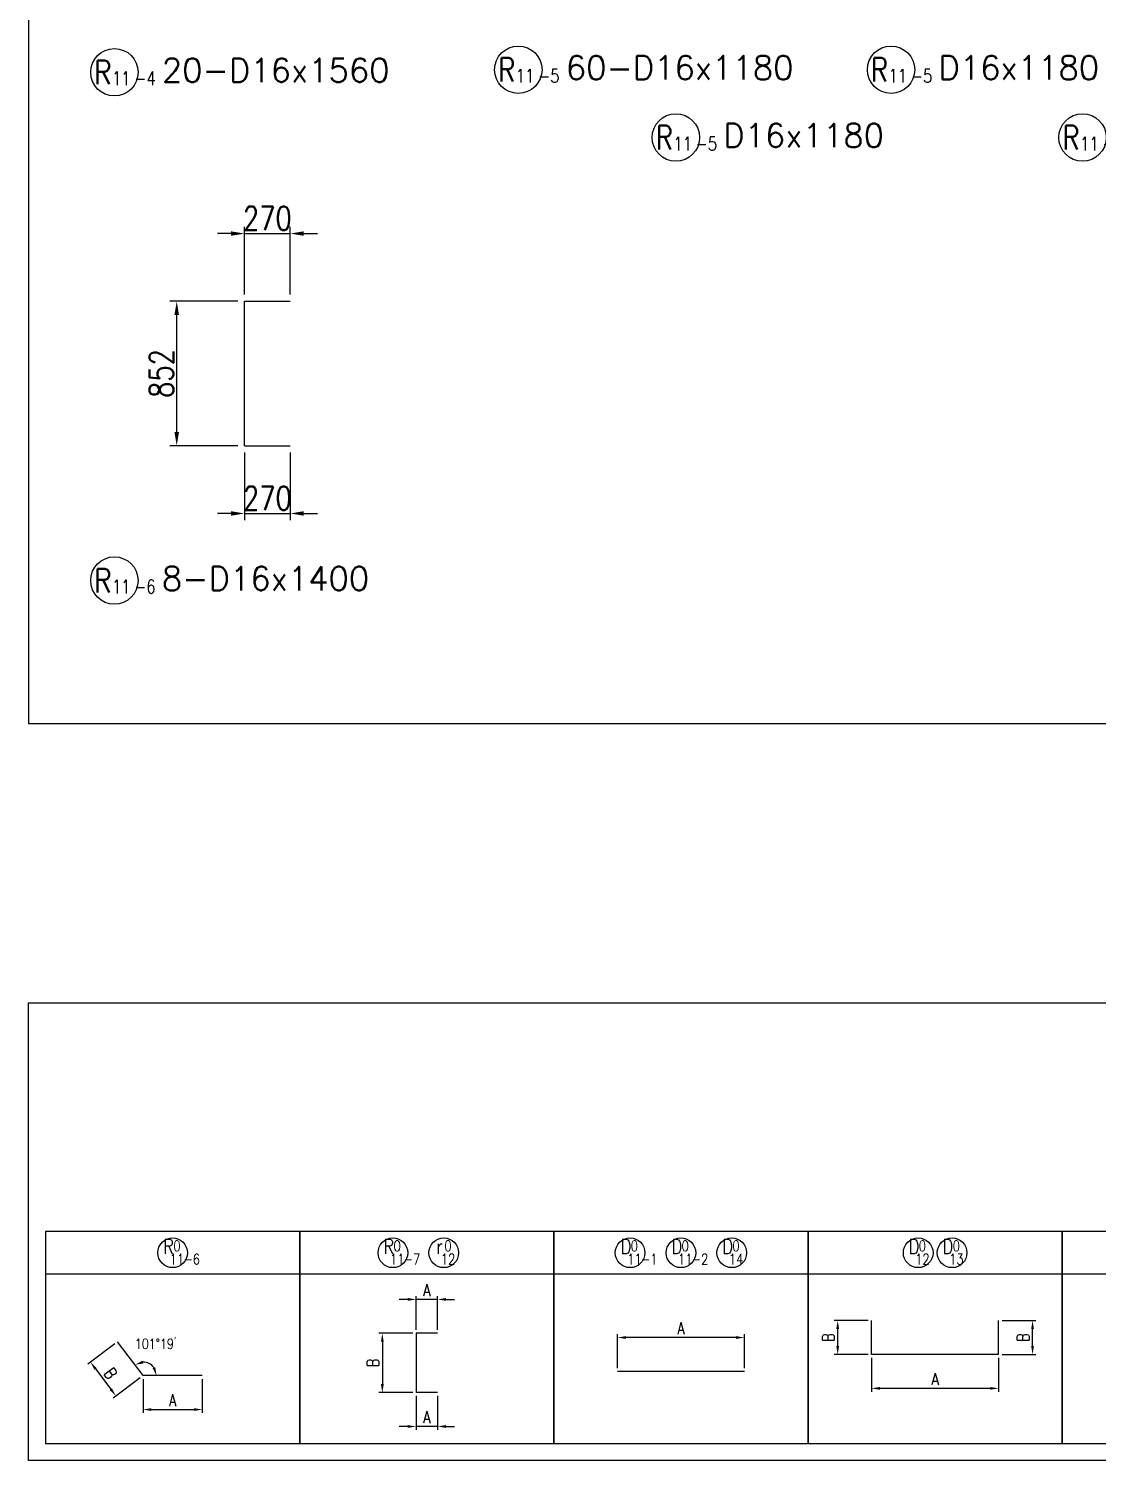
# Model space of a CAD drawing. Header units: millimetres. Extents: x -41433 to 131500, y -94900 to 39745.
# Drawn here: x 0 to 6308, y 11900 to 20350 of the extents above; entities that cross this region are included whole.
import ezdxf
from ezdxf.enums import TextEntityAlignment as Align

# ---------------------------------------------------------------- set-up
doc = ezdxf.new("R2010")
doc.units = ezdxf.units.MM
doc.header["$LTSCALE"] = 160
doc.header["$MEASUREMENT"] = 0
doc.layers.get('DEFPOINTS').update_dxf_attribs({"color": 53, "linetype": 'CONTINUOUS'})
for name, color, linetype in [('DIM', 6, 'CONTINUOUS'), ('DIM-L', 6, 'CONTINUOUS'), ('TEKKIN-C', 3, 'CONTINUOUS'), ('TEKKIN-L', 2, 'CONTINUOUS'), ('TEXT', 4, 'CONTINUOUS'), ('TEXT-文字', 4, 'CONTINUOUS')]:
    doc.layers.add(name, color=color, linetype=linetype)
doc.styles.add('DIM-TEXT', font='ROMANS', dxfattribs={"width": 0.8, "bigfont": 'EXTFONT'})
doc.styles.add('MSゴシック', font='')
doc.styles.add('romans', font='romans.shx', dxfattribs={"bigfont": 'extfont.shx'})
doc.styles.get('MSゴシック').set_extended_font_data('MS Gothic')
doc.dimstyles.new('DIM20', dxfattribs={"dimscale": 20, "dimtxt": 3.5, "dimasz": 2.5, "dimexe": 1, "dimexo": 1, "dimgap": 1, "dimtad": 3, "dimdec": 1, "dimrnd": 1, "dimdsep": 46, "dimtxsty": 'DIM-TEXT', "dimcen": 0, "dimclrt": 4, "dimaunit": 1, "dimadec": 3, "dimazin": 2, "dimtfac": 1, "dimtdec": 1, "dimtix": 1, "dimtmove": 2, "dimatfit": 3, "dimfxl": 1, "dimtolj": 1, "dimtzin": 0, "dimlwd": -1, "dimlwe": -1, "dimarcsym": 0})
doc.dimstyles.new('DIM40', dxfattribs={"dimscale": 40, "dimtxt": 3.5, "dimasz": 2, "dimexe": 1, "dimexo": 1, "dimgap": 0.5, "dimtad": 1, "dimdec": 0, "dimzin": 9, "dimdsep": 46, "dimtxsty": 'DIM-TEXT', "dimcen": 0, "dimclrt": 4, "dimaunit": 1, "dimadec": 4, "dimazin": 0, "dimtfac": 1, "dimtdec": 0, "dimtix": 1, "dimtmove": 2, "dimatfit": 0, "dimfxl": 1, "dimlwd": -1, "dimlwe": -1, "dimarcsym": 0})

# ---------------------------------------------------------------- blocks, each defined once
blk = doc.blocks.new('加工図文字列（JR）')
at = {"layer": 'TEXT-文字', "color": 6}
blk.add_circle((0, 0), 3.5, dxfattribs=at)
at = {"layer": 'DEFPOINTS', "ltscale": 100, "style": 'MSゴシック'}
for tag, p in [('加工図_圧接鉄筋', (57.81, -4.14)), ('加工図_圧接個数', (62.62, -4.14)), ('加工図_加工形状', (68.3, -4.14)), ('加工図_施工分け2', (73.3, -4.14))]:
    blk.add_attdef(tag, text='', height=4, dxfattribs=at).set_placement(p, align=Align.BOTTOM_LEFT)
at = {"layer": 'TEXT-文字', "color": 4, "style": 'romans', "width": 0.8}
for tag, height, p in [('加工図_平均長', 3.5, (33.63, 3.03)), ('加工図_副記号', 2, (0.5, 0)), ('加工図_文字列', 3.5, (7, -2.5))]:
    blk.add_attdef(tag, text='', height=height, dxfattribs=at).set_placement(p, align=Align.BOTTOM_LEFT)
at = {"layer": 'TEXT-文字', "color": 4, "ltscale": 100, "style": 'romans', "width": 0.8}
blk.add_attdef('加工図_施工分け', text='', height=3.5, dxfattribs=at).set_placement((-5.5, 0), align=Align.MIDDLE_RIGHT)
at = {"layer": 'TEXT-文字', "color": 4, "style": 'romans', "width": 0.8}
blk.add_attdef('加工図_主記号', text='', height=3.5, dxfattribs=at).set_placement((-1.7, 0), align=Align.MIDDLE_CENTER)
for tag, p in [('加工図_番号', (1, -2.5)), ('加工図_枝番', (4.5, -2.5))]:
    blk.add_attdef(tag, text='', height=2, dxfattribs=at).set_placement(p, align=Align.BOTTOM_CENTER)
blk = doc.blocks.new('*D469')
at = {"layer": 'DEFPOINTS', "color": 0, "transparency": 16777216}
for p in [(1544, 19140.8), (1274, 18740.8), (1544, 18740.8)]:
    blk.add_point(p, dxfattribs=at)
at = {"layer": 'DIM', "color": 0, "transparency": 16777216}
for p, q in [((1194, 19140.8), (1114, 19140.8)), ((1274, 18780.8), (1274, 19180.8)), ((1274, 19140.8), (1544, 19140.8)), ((1544, 18780.8), (1544, 19180.8)), ((1624, 19140.8), (1704, 19140.8))]:
    blk.add_line(p, q, dxfattribs=at)
for points in [[(1194, 19154.1), (1194, 19127.5), (1274, 19140.8)], [(1624, 19154.1), (1624, 19127.5), (1544, 19140.8)]]:
    blk.add_solid(points, dxfattribs=at)
at = {"layer": 'DIM', "color": 4, "transparency": 16777216, "insert": (1409, 19230.8), "char_height": 140, "attachment_point": 5, "style": 'DIM-TEXT'}
blk.add_mtext('270', dxfattribs=at)
blk = doc.blocks.new('*D470')
at = {"layer": 'DEFPOINTS', "color": 0, "transparency": 16777216}
for p in [(874, 18740.8), (1274, 18740.8), (1274, 17888.8)]:
    blk.add_point(p, dxfattribs=at)
at = {"layer": 'DIM', "color": 0, "transparency": 16777216}
for p, q in [((1234, 18740.8), (834, 18740.8)), ((874, 17968.8), (874, 18660.8)), ((1234, 17888.8), (834, 17888.8))]:
    blk.add_line(p, q, dxfattribs=at)
for points in [[(860.7, 18660.8), (887.3, 18660.8), (874, 18740.8)], [(860.7, 17968.8), (887.3, 17968.8), (874, 17888.8)]]:
    blk.add_solid(points, dxfattribs=at)
at = {"layer": 'DIM', "color": 4, "transparency": 16777216, "insert": (784, 18314.8), "char_height": 140, "attachment_point": 5, "rotation": 90, "style": 'DIM-TEXT'}
blk.add_mtext('852', dxfattribs=at)
blk = doc.blocks.new('*D471')
at = {"layer": 'DEFPOINTS', "color": 0, "transparency": 16777216}
for p in [(1274, 17888.8), (1544, 17888.8), (1544, 17488.8)]:
    blk.add_point(p, dxfattribs=at)
at = {"layer": 'DIM', "color": 0, "transparency": 16777216}
for p, q in [((1274, 17848.8), (1274, 17448.8)), ((1544, 17848.8), (1544, 17448.8)), ((1194, 17488.8), (1114, 17488.8)), ((1274, 17488.8), (1544, 17488.8)), ((1624, 17488.8), (1704, 17488.8))]:
    blk.add_line(p, q, dxfattribs=at)
for points in [[(1194, 17502.1), (1194, 17475.5), (1274, 17488.8)], [(1624, 17502.1), (1624, 17475.5), (1544, 17488.8)]]:
    blk.add_solid(points, dxfattribs=at)
at = {"layer": 'DIM', "color": 4, "transparency": 16777216, "insert": (1409, 17578.8), "char_height": 140, "attachment_point": 5, "style": 'DIM-TEXT'}
blk.add_mtext('270', dxfattribs=at)
blk = doc.blocks.new('*D586')
at = {"layer": 'DEFPOINTS', "color": 0, "ltscale": 0.5, "transparency": 16777216}
for p in [(3475, 12625), (3475, 12425), (4225, 12425)]:
    blk.add_point(p, dxfattribs=at)
at = {"layer": 'DIM', "color": 0, "ltscale": 0.5, "transparency": 16777216}
for p, q in [((3475, 12445), (3475, 12645)), ((4175, 12625), (3525, 12625)), ((4225, 12445), (4225, 12645))]:
    blk.add_line(p, q, dxfattribs=at)
for points in [[(3525, 12633.3), (3525, 12616.7), (3475, 12625)], [(4175, 12633.3), (4175, 12616.7), (4225, 12625)]]:
    blk.add_solid(points, dxfattribs=at)
at = {"layer": 'DIM', "color": 4, "ltscale": 0.5, "transparency": 16777216, "insert": (3850, 12680), "char_height": 70, "attachment_point": 5, "style": 'DIM-TEXT'}
blk.add_mtext('\\A1;A', dxfattribs=at)
blk = doc.blocks.new('*D529')
at = {"layer": 'DEFPOINTS', "color": 0, "transparency": 16777216}
for p in [(525, 12600), (675, 12400), (515, 12280)]:
    blk.add_point(p, dxfattribs=at)
at = {"layer": 'DIM', "color": 0, "transparency": 16777216}
for p, q in [((509, 12588), (349, 12468)), ((395, 12440), (485, 12320)), ((659, 12388), (499, 12268))]:
    blk.add_line(p, q, dxfattribs=at)
for points in [[(401.7, 12445), (388.3, 12435), (365, 12480)], [(491.7, 12325), (478.3, 12315), (515, 12280)]]:
    blk.add_solid(points, dxfattribs=at)
at = {"layer": 'DIM', "color": 4, "transparency": 16777216, "insert": (484, 12413), "char_height": 70, "attachment_point": 5, "rotation": 306.8699, "style": 'DIM-TEXT'}
blk.add_mtext('\\A1;B', dxfattribs=at)
blk = doc.blocks.new('*D530')
at = {"layer": 'DEFPOINTS', "color": 0, "transparency": 16777216}
for p in [(675, 12400), (1025, 12400), (1025, 12200)]:
    blk.add_point(p, dxfattribs=at)
at = {"layer": 'DIM', "color": 0, "transparency": 16777216}
for p, q in [((675, 12380), (675, 12180)), ((1025, 12380), (1025, 12180)), ((725, 12200), (975, 12200))]:
    blk.add_line(p, q, dxfattribs=at)
for points in [[(725, 12208.3), (725, 12191.7), (675, 12200)], [(975, 12208.3), (975, 12191.7), (1025, 12200)]]:
    blk.add_solid(points, dxfattribs=at)
at = {"layer": 'DIM', "color": 4, "transparency": 16777216, "insert": (850, 12255), "char_height": 70, "attachment_point": 5, "style": 'DIM-TEXT'}
blk.add_mtext('\\A1;A', dxfattribs=at)
blk = doc.blocks.new('*D531')
at = {"layer": 'DEFPOINTS', "color": 0, "transparency": 16777216}
for p in [(2287.5, 12650), (2087.5, 12300), (2287.5, 12300)]:
    blk.add_point(p, dxfattribs=at)
at = {"layer": 'DIM', "color": 0, "transparency": 16777216}
for p, q in [((2267.5, 12650), (2067.5, 12650)), ((2087.5, 12600), (2087.5, 12350)), ((2267.5, 12300), (2067.5, 12300))]:
    blk.add_line(p, q, dxfattribs=at)
for points in [[(2079.2, 12600), (2095.8, 12600), (2087.5, 12650)], [(2079.2, 12350), (2095.8, 12350), (2087.5, 12300)]]:
    blk.add_solid(points, dxfattribs=at)
at = {"layer": 'DIM', "color": 4, "transparency": 16777216, "insert": (2032.5, 12475), "char_height": 70, "attachment_point": 5, "rotation": 90, "style": 'DIM-TEXT'}
blk.add_mtext('\\A1;B', dxfattribs=at)
blk = doc.blocks.new('*D532')
at = {"layer": 'DEFPOINTS', "color": 0, "transparency": 16777216}
for p in [(2287.5, 12850), (2287.5, 12650), (2412.5, 12650)]:
    blk.add_point(p, dxfattribs=at)
at = {"layer": 'DIM', "color": 0, "transparency": 16777216}
for p, q in [((2237.5, 12850), (2187.5, 12850)), ((2287.5, 12670), (2287.5, 12870)), ((2412.5, 12850), (2287.5, 12850)), ((2412.5, 12670), (2412.5, 12870)), ((2462.5, 12850), (2512.5, 12850))]:
    blk.add_line(p, q, dxfattribs=at)
for points in [[(2237.5, 12858.3), (2237.5, 12841.7), (2287.5, 12850)], [(2462.5, 12858.3), (2462.5, 12841.7), (2412.5, 12850)]]:
    blk.add_solid(points, dxfattribs=at)
at = {"layer": 'DIM', "color": 4, "transparency": 16777216, "insert": (2350, 12905), "char_height": 70, "attachment_point": 5, "style": 'DIM-TEXT'}
blk.add_mtext('\\A1;A', dxfattribs=at)
blk = doc.blocks.new('*D533')
at = {"layer": 'DEFPOINTS', "color": 0, "transparency": 16777216}
for p in [(2287.5, 12300), (2412.5, 12300), (2287.5, 12100)]:
    blk.add_point(p, dxfattribs=at)
at = {"layer": 'DIM', "color": 0, "transparency": 16777216}
for p, q in [((2287.5, 12280), (2287.5, 12080)), ((2412.5, 12280), (2412.5, 12080)), ((2237.5, 12100), (2187.5, 12100)), ((2412.5, 12100), (2287.5, 12100)), ((2462.5, 12100), (2512.5, 12100))]:
    blk.add_line(p, q, dxfattribs=at)
for points in [[(2237.5, 12108.3), (2237.5, 12091.7), (2287.5, 12100)], [(2462.5, 12108.3), (2462.5, 12091.7), (2412.5, 12100)]]:
    blk.add_solid(points, dxfattribs=at)
at = {"layer": 'DIM', "color": 4, "transparency": 16777216, "insert": (2350, 12155), "char_height": 70, "attachment_point": 5, "style": 'DIM-TEXT'}
blk.add_mtext('\\A1;A', dxfattribs=at)
blk = doc.blocks.new('*D534')
at = {"layer": 'DEFPOINTS', "color": 0, "ltscale": 0.5, "transparency": 16777216}
for p in [(4975, 12525), (5725, 12525), (4975, 12325)]:
    blk.add_point(p, dxfattribs=at)
at = {"layer": 'DIM', "color": 0, "ltscale": 0.5, "transparency": 16777216}
for p, q in [((4975, 12505), (4975, 12305)), ((5725, 12505), (5725, 12305)), ((5675, 12325), (5025, 12325))]:
    blk.add_line(p, q, dxfattribs=at)
for points in [[(5025, 12333.3), (5025, 12316.7), (4975, 12325)], [(5675, 12333.3), (5675, 12316.7), (5725, 12325)]]:
    blk.add_solid(points, dxfattribs=at)
at = {"layer": 'DIM', "color": 4, "ltscale": 0.5, "transparency": 16777216, "insert": (5350, 12380), "char_height": 70, "attachment_point": 5, "style": 'DIM-TEXT'}
blk.add_mtext('\\A1;A', dxfattribs=at)
blk = doc.blocks.new('*D535')
at = {"layer": 'DEFPOINTS', "color": 0, "transparency": 16777216}
for p in [(4775, 12725), (4975, 12725), (4975, 12525)]:
    blk.add_point(p, dxfattribs=at)
at = {"layer": 'DIM', "color": 0, "transparency": 16777216}
for p, q in [((4955, 12725), (4755, 12725)), ((4775, 12575), (4775, 12675)), ((4955, 12525), (4755, 12525))]:
    blk.add_line(p, q, dxfattribs=at)
for points in [[(4766.7, 12675), (4783.3, 12675), (4775, 12725)], [(4766.7, 12575), (4783.3, 12575), (4775, 12525)]]:
    blk.add_solid(points, dxfattribs=at)
at = {"layer": 'DIM', "color": 4, "transparency": 16777216, "insert": (4720, 12625), "char_height": 70, "attachment_point": 5, "rotation": 90, "style": 'DIM-TEXT'}
blk.add_mtext('\\A1;B', dxfattribs=at)
blk = doc.blocks.new('*D536')
at = {"layer": 'DEFPOINTS', "color": 0, "transparency": 16777216}
for p in [(5725, 12725), (5925, 12725), (5725, 12525)]:
    blk.add_point(p, dxfattribs=at)
at = {"layer": 'DIM', "color": 0, "transparency": 16777216}
for p, q in [((5745, 12725), (5945, 12725)), ((5925, 12575), (5925, 12675)), ((5745, 12525), (5945, 12525))]:
    blk.add_line(p, q, dxfattribs=at)
for points in [[(5916.7, 12675), (5933.3, 12675), (5925, 12725)], [(5916.7, 12575), (5933.3, 12575), (5925, 12525)]]:
    blk.add_solid(points, dxfattribs=at)
at = {"layer": 'DIM', "color": 4, "transparency": 16777216, "insert": (5870, 12625), "char_height": 70, "attachment_point": 5, "rotation": 90, "style": 'DIM-TEXT'}
blk.add_mtext('\\A1;B', dxfattribs=at)
blk = doc.blocks.new('*D626')
at = {"layer": 'DEFPOINTS', "color": 0, "transparency": 16777216}
for p in [(525, 12600), (734.2, 12453.8), (675, 12400), (675, 12400), (1025, 12400)]:
    blk.add_point(p, dxfattribs=at)
at = {"layer": 'DIM', "color": 0, "transparency": 16777216}
blk.add_arc((675, 12400), 80, 36.41991, 90.44998, dxfattribs=at)
for points in [[(677, 12472.1), (671.7, 12487.9), (627, 12464)], [(747.3, 12450.1), (731.5, 12444.9), (755, 12400)]]:
    blk.add_solid(points, dxfattribs=at)
at = {"layer": 'DIM', "color": 4, "transparency": 16777216, "insert": (748.9, 12587.9), "char_height": 60, "attachment_point": 5, "style": 'DIM-TEXT'}
blk.add_mtext('\\A1;101°19’', dxfattribs=at)

msp = doc.modelspace()

# ---------------------------------------------------------------- linework, layer by layer
at = {"layer": 'DEFPOINTS', "flags": 128}
msp.add_lwpolyline([(0, 16250), (25115.53, 16250), (25115.53, 30708.35), (0, 30708.35)], close=True, dxfattribs=at)
at = {"layer": 'DEFPOINTS', "ltscale": 0.5, "flags": 128}
msp.add_lwpolyline([(12200, 14600), (12200, 11900), (0, 11900), (0, 14600)], close=True, dxfattribs=at)
at = {"layer": 'DIM-L', "ltscale": 0.5}
for p, q in [((100, 13000), (1600, 13000)), ((1600, 13000), (3100, 13000)), ((3100, 13000), (4600, 13000)), ((4600, 13000), (6100, 13000)), ((6100, 13000), (7600, 13000))]:
    msp.add_line(p, q, dxfattribs=at)
at = {"layer": 'DIM-L', "ltscale": 0.5, "flags": 128}
for points in [[(1600, 12000), (1600, 13250), (100, 13250), (100, 12000)], [(3100, 12000), (3100, 13250), (1600, 13250), (1600, 12000)], [(4600, 12000), (4600, 13250), (3100, 13250), (3100, 12000)], [(6100, 12000), (6100, 13250), (4600, 13250), (4600, 12000)], [(7600, 12000), (7600, 13250), (6100, 13250), (6100, 12000)]]:
    msp.add_lwpolyline(points, close=True, dxfattribs=at)
at = {"layer": 'DIM-L', "ltscale": 0.5}
for centre in [(850, 13125), (2150, 13125), (2450, 13125), (3550, 13125), (3850, 13125), (4150, 13125), (5250, 13125), (5450, 13125)]:
    msp.add_circle(centre, 87.5, dxfattribs=at)
at = {"layer": 'TEKKIN-C', "ltscale": 0.5}
for p, q in [((4975, 12525), (4975, 12725)), ((5725, 12525), (5725, 12725)), ((675, 12400), (525, 12600)), ((2412.5, 12650), (2287.5, 12650)), ((2287.5, 12650), (2287.5, 12300)), ((5725, 12525), (4975, 12525)), ((4225, 12425), (3475, 12425)), ((1025, 12400), (675, 12400)), ((2412.5, 12300), (2287.5, 12300))]:
    msp.add_line(p, q, dxfattribs=at)
at = {"layer": 'TEKKIN-L', "ltscale": 0.8}
for p, q in [((1274, 17888.8), (1274, 18740.8)), ((1274, 18740.8), (1544, 18740.8)), ((1274, 17888.8), (1544, 17888.8))]:
    msp.add_line(p, q, dxfattribs=at)

# ---------------------------------------------------------------- block references
at = {"layer": 'DIM-L', "ltscale": 0.8}
ref = msp.add_blockref('加工図文字列（JR）', (506.31, 20092.8), dxfattribs=dict(at, xscale=40, yscale=40, zscale=40))
ref.add_attrib('加工図_主記号', 'R', dxfattribs={"layer": 'TEXT', "height": 140, "style": 'romans', "width": 0.8}).set_placement((438.31, 20092.8), align=Align.MIDDLE_CENTER)
ref.add_attrib('加工図_番号', '11', dxfattribs={"layer": 'TEXT', "height": 80, "style": 'romans', "width": 0.8}).set_placement((546.31, 19992.8), align=Align.BOTTOM_CENTER)
ref.add_attrib('加工図_枝番', '-4', dxfattribs={"layer": 'TEXT', "height": 80, "style": 'romans', "width": 0.8}).set_placement((686.31, 19992.8), align=Align.BOTTOM_CENTER)
ref.add_attrib('加工図_文字列', '20-D16x1560', dxfattribs={"layer": 'TEXT', "height": 140, "style": 'romans'}).set_placement((786.31, 19992.8), align=Align.BOTTOM_LEFT)
ref = msp.add_blockref('加工図文字列（JR）', (2890, 20107.8), dxfattribs=dict(at, xscale=40, yscale=40, zscale=40))
ref.add_attrib('加工図_主記号', 'R', dxfattribs={"layer": 'TEXT', "height": 140, "style": 'romans', "width": 0.8}).set_placement((2822, 20107.8), align=Align.MIDDLE_CENTER)
ref.add_attrib('加工図_番号', '11', dxfattribs={"layer": 'TEXT', "height": 80, "style": 'romans', "width": 0.8}).set_placement((2930, 20007.8), align=Align.BOTTOM_CENTER)
ref.add_attrib('加工図_枝番', '-5', dxfattribs={"layer": 'TEXT', "height": 80, "style": 'romans', "width": 0.8}).set_placement((3070, 20007.8), align=Align.BOTTOM_CENTER)
ref.add_attrib('加工図_文字列', '60-D16x1180', dxfattribs={"layer": 'TEXT', "height": 140, "style": 'romans'}).set_placement((3170, 20007.8), align=Align.BOTTOM_LEFT)
ref = msp.add_blockref('加工図文字列（JR）', (5090, 20107.8), dxfattribs=dict(at, xscale=40, yscale=40, zscale=40))
ref.add_attrib('加工図_主記号', 'R', dxfattribs={"layer": 'TEXT', "height": 140, "style": 'romans', "width": 0.8}).set_placement((5022, 20107.8), align=Align.MIDDLE_CENTER)
ref.add_attrib('加工図_番号', '11', dxfattribs={"layer": 'TEXT', "height": 80, "style": 'romans', "width": 0.8}).set_placement((5130, 20007.8), align=Align.BOTTOM_CENTER)
ref.add_attrib('加工図_枝番', '-5', dxfattribs={"layer": 'TEXT', "height": 80, "style": 'romans', "width": 0.8}).set_placement((5270, 20007.8), align=Align.BOTTOM_CENTER)
ref.add_attrib('加工図_文字列', 'D16x1180', dxfattribs={"layer": 'TEXT', "height": 140, "style": 'romans'}).set_placement((5370, 20007.8), align=Align.BOTTOM_LEFT)
ref = msp.add_blockref('加工図文字列（JR）', (3820, 19707.8), dxfattribs=dict(at, xscale=40, yscale=40, zscale=40))
ref.add_attrib('加工図_主記号', 'R', dxfattribs={"layer": 'TEXT', "height": 140, "style": 'romans', "width": 0.8}).set_placement((3752, 19707.8), align=Align.MIDDLE_CENTER)
ref.add_attrib('加工図_番号', '11', dxfattribs={"layer": 'TEXT', "height": 80, "style": 'romans', "width": 0.8}).set_placement((3860, 19607.8), align=Align.BOTTOM_CENTER)
ref.add_attrib('加工図_枝番', '-5', dxfattribs={"layer": 'TEXT', "height": 80, "style": 'romans', "width": 0.8}).set_placement((4000, 19607.8), align=Align.BOTTOM_CENTER)
ref.add_attrib('加工図_文字列', 'D16x1180', dxfattribs={"layer": 'TEXT', "height": 140, "style": 'romans'}).set_placement((4100, 19607.8), align=Align.BOTTOM_LEFT)
ref = msp.add_blockref('加工図文字列（JR）', (6220, 19707.8), dxfattribs=dict(at, xscale=40, yscale=40, zscale=40))
ref.add_attrib('加工図_主記号', 'R', dxfattribs={"layer": 'TEXT', "height": 140, "style": 'romans', "width": 0.8}).set_placement((6152, 19707.8), align=Align.MIDDLE_CENTER)
ref.add_attrib('加工図_番号', '11', dxfattribs={"layer": 'TEXT', "height": 80, "style": 'romans', "width": 0.8}).set_placement((6260, 19607.8), align=Align.BOTTOM_CENTER)
ref.add_attrib('加工図_枝番', '-5', dxfattribs={"layer": 'TEXT', "height": 80, "style": 'romans', "width": 0.8}).set_placement((6400, 19607.8), align=Align.BOTTOM_CENTER)
ref.add_attrib('加工図_文字列', 'D16x1180', dxfattribs={"layer": 'TEXT', "height": 140, "style": 'romans'}).set_placement((6500, 19607.8), align=Align.BOTTOM_LEFT)
ref = msp.add_blockref('加工図文字列（JR）', (506.31, 17092.8), dxfattribs=dict(at, xscale=40, yscale=40, zscale=40))
ref.add_attrib('加工図_主記号', 'R', dxfattribs={"layer": 'TEXT', "height": 140, "style": 'romans', "width": 0.8}).set_placement((438.31, 17092.8), align=Align.MIDDLE_CENTER)
ref.add_attrib('加工図_番号', '11', dxfattribs={"layer": 'TEXT', "height": 80, "style": 'romans', "width": 0.8}).set_placement((546.31, 16992.8), align=Align.BOTTOM_CENTER)
ref.add_attrib('加工図_枝番', '-6', dxfattribs={"layer": 'TEXT', "height": 80, "style": 'romans', "width": 0.8}).set_placement((686.31, 16992.8), align=Align.BOTTOM_CENTER)
ref.add_attrib('加工図_文字列', '8-D16x1400', dxfattribs={"layer": 'TEXT', "height": 140, "style": 'romans'}).set_placement((786.31, 16992.8), align=Align.BOTTOM_LEFT)

# ---------------------------------------------------------------- texts
at = {"layer": 'DEFPOINTS', "ltscale": 0.5, "style": 'romans', "width": 0.8}
for p in [(875, 13165.63), (2175, 13165.63), (2475, 13165.63), (3575, 13165.63), (3875, 13165.63), (4175, 13165.63), (5275, 13165.63), (5475, 13165.63)]:
    msp.add_text('0', height=62.5, rotation=0.000107, dxfattribs=at).set_placement(p, align=Align.MIDDLE)
at = {"layer": 'TEXT', "ltscale": 0.5, "style": 'romans', "width": 0.8}
for s, height, p in [('R', 87.5, (825, 13162.5)), ('R', 87.5, (2125, 13162.5)), ('D', 87.5, (3525, 13162.5)), ('D', 87.5, (3825, 13162.5)), ('D', 87.5, (4125, 13162.5)), ('D', 87.5, (5225, 13162.5)), ('D', 87.5, (5425, 13162.5)), ('11', 62.5, (875, 13087.5)), ('11', 62.5, (2175, 13087.5)), ('r', 87.5, (2425, 13162.5)), ('12', 62.5, (2475, 13087.5)), ('11', 62.5, (3575, 13087.5)), ('11', 62.5, (3875, 13087.5)), ('14', 62.5, (4175, 13087.5)), ('12', 62.5, (5275, 13087.5)), ('13', 62.5, (5475, 13087.5))]:
    msp.add_text(s, height=height, rotation=0.000107, dxfattribs=at).set_placement(p, align=Align.MIDDLE)
at = {"layer": 'TEXT', "style": 'romans', "width": 0.8}
for s, p in [('-6', (962.5, 13087.5)), ('-7', (2262.5, 13087.5)), ('-1', (3662.5, 13087.5)), ('-2', (3962.5, 13087.5))]:
    msp.add_text(s, height=62.5, rotation=0.000107, dxfattribs=at).set_placement(p, align=Align.MIDDLE)

# ---------------------------------------------------------------- dimensions: what is measured, and where the dimension line sits
at = {"layer": 'DIM'}
for p1, p2, distance, picture, middle in [((1274, 18740.8), (1544, 18740.8), 400, '*D469', (1409, 19230.8)), ((1274, 17888.8), (1274, 18740.8), 400, '*D470', (784, 18314.8)), ((1274, 17888.8), (1544, 17888.8), -400, '*D471', (1409, 17578.8))]:
    dim = msp.add_aligned_dim(p1=p1, p2=p2, distance=distance, dimstyle='DIM40', dxfattribs=at)
    dim.commit()
    dim.dimension.update_dxf_attribs({"geometry": picture, "text_midpoint": middle})
for p1, p2, distance, text, picture, middle in [((2412.5, 12650), (2287.5, 12650), -200, 'A', '*D532', (2350, 12905)), ((4975, 12525), (4975, 12725), 200, 'B', '*D535', (4720, 12625)), ((5725, 12525), (5725, 12725), -200, 'B', '*D536', (5870, 12625)), ((525, 12600), (675, 12400), -200, 'B', '*D529', (484, 12413)), ((2287.5, 12650), (2287.5, 12300), -200, 'B', '*D531', (2032.5, 12475)), ((675, 12400), (1025, 12400), -200, 'A', '*D530', (850, 12255)), ((2412.5, 12300), (2287.5, 12300), 200, 'A', '*D533', (2350, 12155))]:
    dim = msp.add_aligned_dim(p1=p1, p2=p2, distance=distance, text=text, dimstyle='DIM20', dxfattribs=at)
    dim.commit()
    dim.dimension.update_dxf_attribs({"geometry": picture, "text_midpoint": middle})
at = {"layer": 'DIM', "ltscale": 0.5}
for p1, p2, distance, picture, middle in [((4225, 12425), (3475, 12425), -200, '*D586', (3850, 12680)), ((5725, 12525), (4975, 12525), 200, '*D534', (5350, 12380))]:
    dim = msp.add_aligned_dim(p1=p1, p2=p2, distance=distance, text='A', dimstyle='DIM20', dxfattribs=at)
    dim.commit()
    dim.dimension.update_dxf_attribs({"geometry": picture, "text_midpoint": middle})
at = {"layer": 'DIM'}
dim = msp.add_angular_dim_2l(base=(734.18, 12453.83), line1=((675, 12400), (525, 12600)), line2=((1025, 12400), (675, 12400)), text='101°19’', dimstyle='DIM20', override={"dimtxt": 3, "dimgap": 0, "dimadec": 1, "dimtmove": 1}, dxfattribs=at)
dim.commit()
dim.dimension.update_dxf_attribs({"geometry": '*D626', "text_midpoint": (722.51, 12520.77), "dimtype": 162})

doc.saveas('drawing.dxf')
